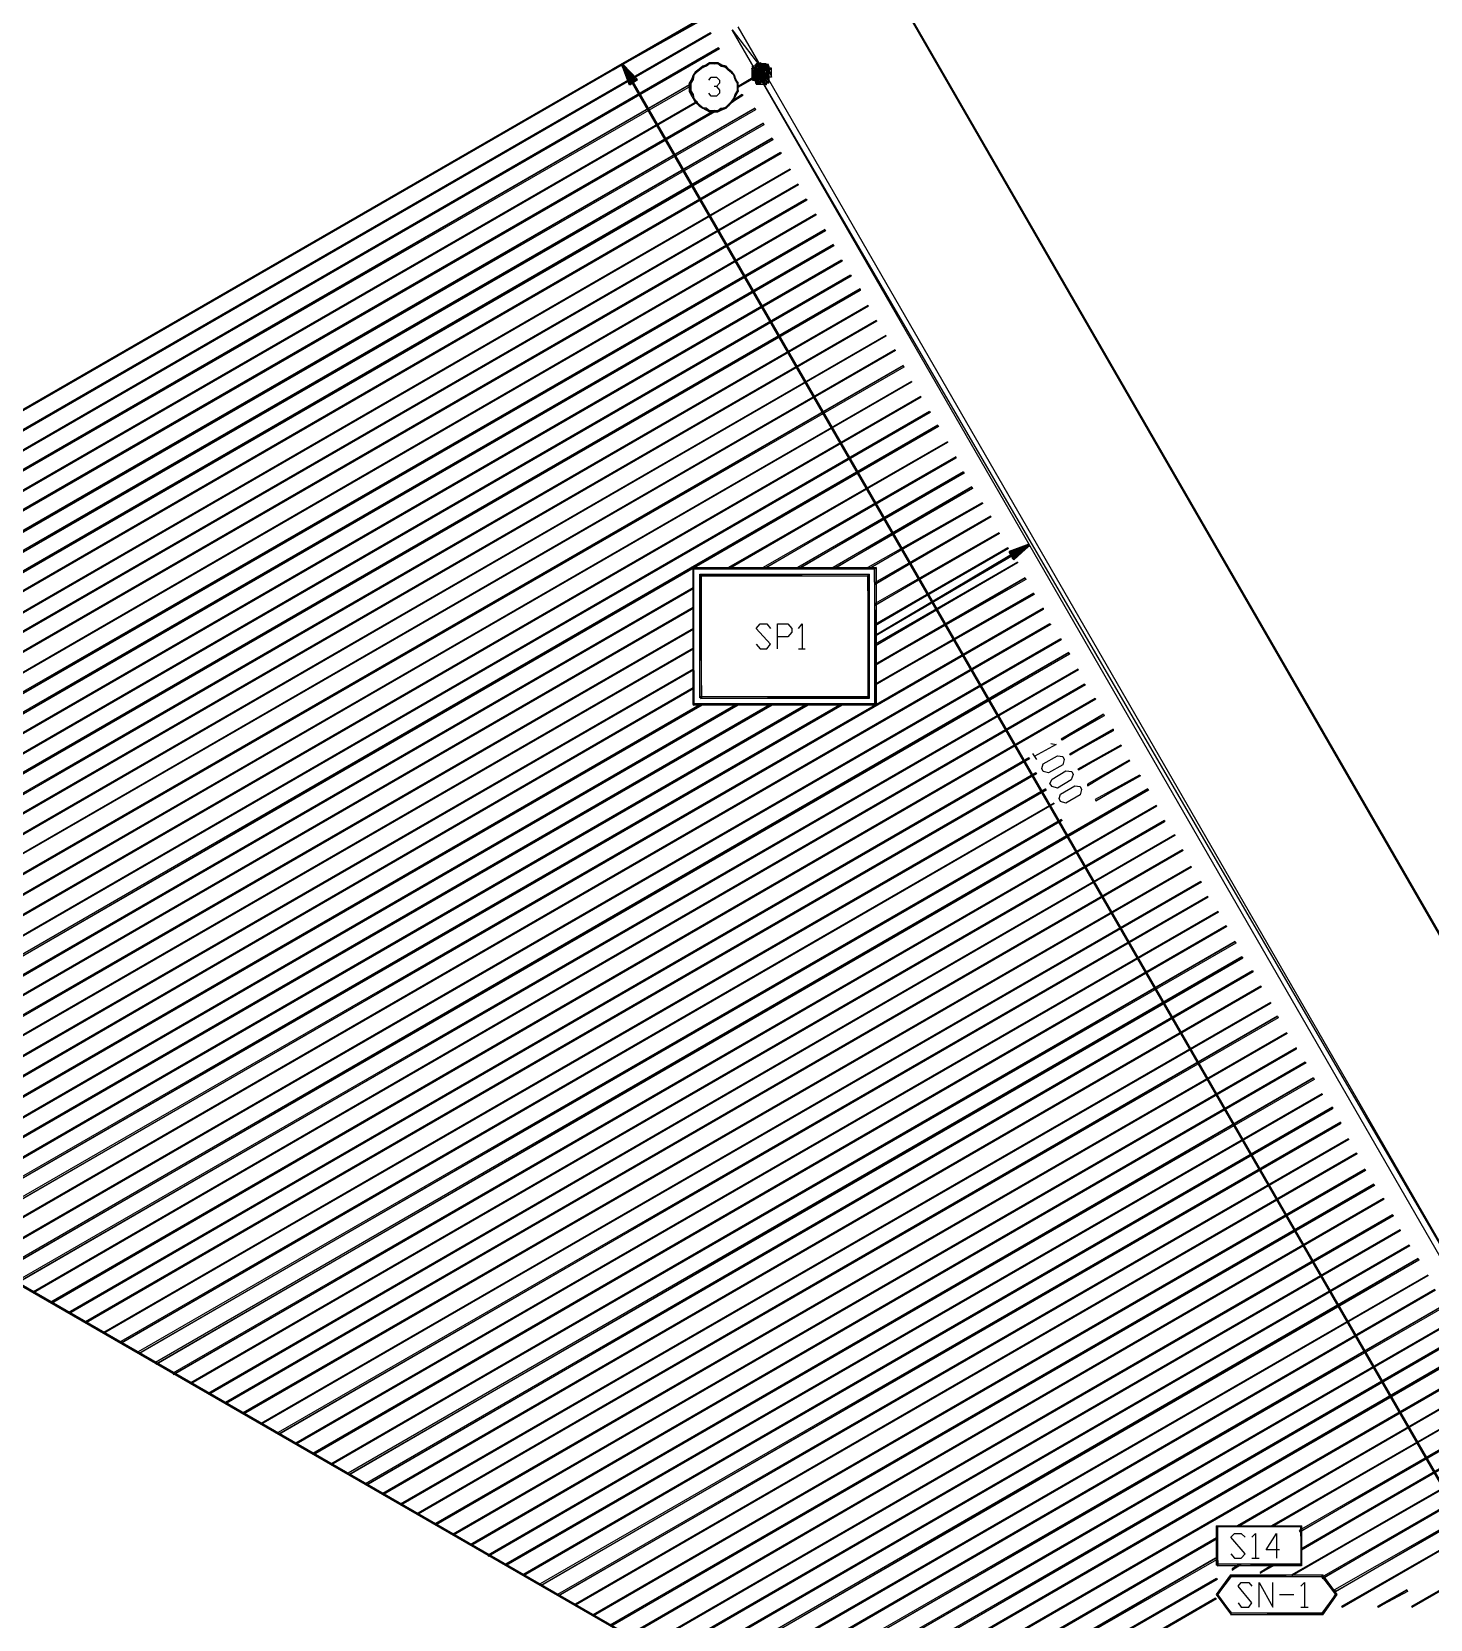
# Model space of a CAD drawing. Header units: millimetres. Extents: x 43 to 817, y 0 to 715.
# Drawn here: x 322.8 to 545.7, y 218.2 to 471.2 of the extents above; entities that cross this region are included whole.
import ezdxf

# ---------------------------------------------------------------- set-up
doc = ezdxf.new("R2010")
doc.units = ezdxf.units.MM
doc.layers.add('DIAGRAM', color=4, linetype='Continuous')

msp = doc.modelspace()

# ---------------------------------------------------------------- linework, layer by layer
at = {"layer": 'DIAGRAM'}
for p, q in [((454.6, 487.72), (686.68, 85.72)), ((454.6, 487.72), (686.68, 85.72)), ((686.44, 85.6), (454.6, 487.72)), ((686.68, 85.72), (454.72, 487.72)), ((432.88, 475.36), (200.2, 341.08)), ((200.44, 341.08), (432.88, 475.36)), ((432.88, 475.36), (200.44, 341.2)), ((200.44, 341.08), (432.88, 475.36)), ((433, 475.24), (200.44, 341.08)), ((200.68, 341.08), (432.88, 475.36)), ((200.68, 341.08), (432.88, 475.36)), ((433, 475.24), (200.68, 341.08)), ((431.2, 474.28), (415.36, 465.28)), ((415.48, 465.16), (431.2, 474.28)), ((415.48, 465.16), (431.2, 474.28)), ((431.32, 474.04), (415.48, 465.16)), ((430.96, 471.04), (203.2, 339.52)), ((203.32, 339.4), (430.96, 471.04)), ((203.32, 339.4), (430.96, 471.04)), ((431.08, 470.92), (203.32, 339.4)), ((430.96, 471.04), (431.08, 470.92)), ((434.44, 471.52), (439.48, 464.92)), ((434.44, 471.52), (439.48, 464.92)), ((438.52, 464.44), (434.44, 471.52)), ((439.48, 464.92), (435.4, 472)), ((432.28, 468.64), (205.96, 337.84)), ((206.08, 337.72), (432.28, 468.64)), ((206.08, 337.72), (432.28, 468.64)), ((432.4, 468.52), (206.08, 337.72)), ((432.28, 468.64), (432.4, 468.52)), ((418.12, 462.88), (416.8, 466)), ((416.8, 466), (418, 462.76)), ((418.12, 462.88), (416.8, 466)), ((416.8, 466), (417.04, 466)), ((417.04, 466), (416.8, 465.88)), ((418.36, 463), (416.8, 466)), ((416.8, 466), (418.12, 463)), ((418.36, 463), (416.8, 466)), ((416.8, 466), (417.04, 466)), ((417.04, 466), (416.8, 465.88)), ((418.36, 463), (416.8, 466)), ((416.8, 466), (418.12, 463)), ((418.36, 463), (416.8, 466)), ((416.8, 466), (417.04, 466)), ((417.04, 466), (416.8, 466)), ((416.8, 466), (418.84, 463.48)), ((416.8, 466), (418.84, 463.48)), ((418.72, 463.36), (416.8, 466)), ((418.48, 463.12), (416.8, 466)), ((416.8, 466), (418.36, 463)), ((418.48, 463.12), (416.8, 466)), ((416.8, 466), (417.04, 466)), ((417.04, 466), (416.8, 466)), ((416.8, 466), (418.84, 463.24)), ((416.8, 466), (418.84, 463.24)), ((418.72, 463.12), (416.8, 466)), ((417.04, 466), (416.8, 466)), ((416.8, 466), (550.6, 234.4)), ((416.8, 466), (550.6, 234.4)), ((550.48, 234.28), (416.8, 466)), ((416.8, 465.88), (419.32, 463.6)), ((416.8, 465.88), (419.32, 463.6)), ((418.96, 463.6), (416.8, 465.88)), ((416.8, 465.88), (419.08, 463.48)), ((416.8, 465.88), (419.08, 463.48)), ((418.84, 463.36), (416.8, 465.88)), ((417.04, 466), (418.12, 462.88)), ((419.32, 463.6), (417.04, 466)), ((417.04, 466), (418.36, 463)), ((419.08, 463.48), (417.04, 466)), ((417.04, 466), (418.36, 463)), ((418.84, 463.48), (417.04, 466)), ((417.04, 466), (418.48, 463.12)), ((418.84, 463.24), (417.04, 466)), ((550.6, 234.4), (417.04, 466)), ((429.76, 465.76), (429.16, 465.28)), ((429.28, 465.16), (429.76, 465.76)), ((429.28, 465.16), (429.76, 465.76)), ((429.76, 465.52), (430.24, 465.88)), ((430.24, 465.88), (429.76, 465.76)), ((429.76, 465.52), (430.24, 465.88)), ((429.76, 465.76), (429.76, 465.52)), ((429.76, 465.76), (429.76, 465.52)), ((430.36, 465.76), (429.76, 465.52)), ((430.84, 466.24), (430.24, 465.88)), ((430.24, 465.88), (430.36, 465.76)), ((430.24, 465.88), (430.36, 465.76)), ((430.36, 465.76), (430.84, 466.24)), ((430.36, 465.76), (430.84, 466.24)), ((430.84, 466.12), (430.36, 465.76)), ((430.84, 466.24), (430.84, 466.12)), ((430.84, 466.12), (431.56, 466.24)), ((431.56, 466.24), (430.84, 466.24)), ((430.84, 466.12), (431.56, 466.24)), ((430.84, 466.24), (430.84, 466.12)), ((431.56, 466.12), (430.84, 466.12)), ((431.56, 466.24), (431.56, 466.12)), ((431.56, 466.24), (431.56, 466.12)), ((431.56, 466.12), (432.16, 466.24)), ((432.16, 466.24), (431.56, 466.24)), ((431.56, 466.12), (432.16, 466.24)), ((432.16, 466.12), (431.56, 466.12)), ((432.16, 466.24), (432.16, 466.12)), ((432.16, 466.24), (432.16, 466.12)), ((432.76, 465.88), (432.16, 466.24)), ((432.16, 466.12), (432.76, 465.88)), ((432.16, 466.12), (432.76, 465.88)), ((432.64, 465.76), (432.16, 466.12)), ((432.76, 465.88), (432.64, 465.76)), ((432.76, 465.88), (432.64, 465.76)), ((432.64, 465.76), (433.48, 465.76)), ((432.64, 465.76), (433.48, 465.76)), ((433.36, 465.52), (432.64, 465.76)), ((433.48, 465.76), (432.76, 465.88)), ((433.48, 465.76), (433.36, 465.52)), ((433.48, 465.76), (433.36, 465.52)), ((433.84, 465.28), (433.48, 465.76)), ((438.16, 463.72), (437.68, 465.76)), ((437.68, 465.76), (437.68, 463.48)), ((438.16, 463.72), (437.68, 465.76)), ((437.68, 465.76), (438.16, 465.4)), ((437.68, 465.76), (438.16, 465.4)), ((440.32, 465.76), (437.68, 465.76)), ((438.52, 463.36), (438.16, 466)), ((438.16, 466), (438.16, 463)), ((438.52, 463.36), (438.16, 466)), ((438.16, 466), (438.52, 465.64)), ((438.16, 466), (438.52, 465.64)), ((440.2, 466), (438.16, 466)), ((438.16, 465.4), (440.32, 465.76)), ((438.16, 465.4), (440.32, 465.76)), ((438.64, 463.24), (438.28, 466.12)), ((438.28, 466.12), (438.28, 462.88)), ((438.64, 463.24), (438.28, 466.12)), ((438.28, 466.12), (438.64, 465.76)), ((438.28, 466.12), (438.64, 465.76)), ((439.84, 466.12), (438.28, 466.12)), ((438.52, 465.64), (440.2, 466)), ((438.52, 465.64), (440.2, 466)), ((438.52, 465.64), (438.52, 463.36)), ((439.84, 465.64), (438.52, 465.64)), ((438.64, 463), (438.88, 466.24)), ((439, 463), (438.64, 466.12)), ((438.64, 466.12), (438.64, 463)), ((439, 463), (438.64, 466.12)), ((438.64, 466.12), (439, 465.76)), ((438.64, 466.12), (439, 465.76)), ((439.6, 466.12), (438.64, 466.12)), ((438.64, 465.76), (439.84, 466.12)), ((438.64, 465.76), (439.84, 466.12)), ((438.64, 465.76), (438.64, 463.24)), ((439.36, 465.76), (438.64, 465.76)), ((439.24, 466.12), (438.88, 466.24)), ((438.88, 466.24), (439, 463)), ((438.88, 466.24), (439, 463)), ((439, 463), (439.24, 466.12)), ((439, 465.76), (439.6, 466.12)), ((439, 465.76), (439.6, 466.12)), ((439, 465.76), (439, 463)), ((439.24, 465.76), (439, 465.76)), ((439.6, 466.12), (439.24, 465.76)), ((439.6, 466.12), (439.24, 465.76)), ((439.24, 465.76), (439.6, 462.88)), ((439.24, 465.76), (439.6, 462.88)), ((439.24, 463.24), (439.24, 465.76)), ((439.84, 466.12), (439.36, 465.76)), ((439.84, 466.12), (439.36, 465.76)), ((439.36, 465.76), (439.84, 462.76)), ((439.36, 465.76), (439.84, 462.76)), ((439.36, 463.24), (439.36, 465.76)), ((439.6, 462.88), (439.6, 466.12)), ((439.84, 462.76), (439.84, 466.12)), ((440.2, 466), (439.84, 465.64)), ((440.2, 466), (439.84, 465.64)), ((439.84, 465.64), (440.2, 463)), ((439.84, 465.64), (440.2, 463)), ((439.84, 463.48), (439.84, 465.64)), ((440.32, 465.76), (439.96, 465.4)), ((440.32, 465.76), (439.96, 465.4)), ((440.2, 463), (440.2, 466)), ((440.32, 463.36), (440.32, 465.76)), ((415.36, 465.28), (415.48, 465.16)), ((418, 462.88), (418.96, 463.6)), ((418.96, 463.6), (418.12, 462.76)), ((418.12, 462.76), (419.32, 463.6)), ((418.96, 463.6), (418.12, 462.76)), ((418.36, 463), (418.48, 463.12)), ((418.84, 463.48), (418.72, 463.36)), ((418.84, 463.24), (418.72, 463.12)), ((419.08, 463.48), (418.84, 463.36)), ((419.32, 463.6), (418.96, 463.6)), ((419.32, 463.6), (418.96, 463.6)), ((427.96, 463.6), (427.6, 463)), ((427.84, 463), (427.96, 463.6)), ((427.84, 463), (427.96, 463.6)), ((428.2, 463.6), (427.84, 463)), ((428.2, 464.32), (427.96, 463.6)), ((427.96, 463.6), (428.2, 463.6)), ((427.96, 463.6), (428.2, 463.6)), ((428.56, 464.8), (428.2, 464.32)), ((428.2, 463.6), (428.2, 464.32)), ((428.2, 463.6), (428.2, 464.32)), ((428.2, 464.32), (428.32, 464.32)), ((428.32, 464.32), (428.2, 463.6)), ((428.2, 464.32), (428.32, 464.32)), ((428.32, 464.32), (428.56, 464.8)), ((428.32, 464.32), (428.56, 464.8)), ((428.68, 464.68), (428.32, 464.32)), ((429.16, 465.28), (428.56, 464.8)), ((428.56, 464.8), (428.68, 464.68)), ((428.56, 464.8), (428.68, 464.68)), ((428.68, 464.68), (429.16, 465.28)), ((428.68, 464.68), (429.16, 465.28)), ((429.28, 465.16), (428.68, 464.68)), ((429.16, 465.28), (429.28, 465.16)), ((429.16, 465.28), (429.28, 465.16)), ((429.76, 465.52), (429.28, 465.16)), ((430.72, 463.48), (431.08, 463.96)), ((431.08, 463.96), (431.92, 463.96)), ((431.92, 463.96), (432.4, 463.48)), ((432.4, 463.48), (432.4, 463)), ((433.36, 465.52), (433.84, 465.28)), ((433.36, 465.52), (433.84, 465.28)), ((433.72, 465.16), (433.36, 465.52)), ((433.84, 465.28), (433.72, 465.16)), ((433.84, 465.28), (433.72, 465.16)), ((433.72, 465.16), (434.44, 464.8)), ((433.72, 465.16), (434.44, 464.8)), ((434.32, 464.68), (433.72, 465.16)), ((434.44, 464.8), (433.84, 465.28)), ((434.44, 464.8), (434.32, 464.68)), ((434.44, 464.8), (434.32, 464.68)), ((434.32, 464.68), (434.8, 464.32)), ((434.32, 464.68), (434.8, 464.32)), ((434.68, 464.32), (434.32, 464.68)), ((434.8, 464.32), (434.44, 464.8)), ((434.8, 464.32), (434.68, 464.32)), ((434.8, 464.32), (434.68, 464.32)), ((434.68, 464.32), (435.04, 463.6)), ((434.68, 464.32), (435.04, 463.6)), ((434.92, 463.6), (434.68, 464.32)), ((435.04, 463.6), (434.8, 464.32)), ((435.04, 463.6), (434.92, 463.6)), ((435.04, 463.6), (434.92, 463.6)), ((434.92, 463.6), (435.4, 463)), ((434.92, 463.6), (435.4, 463)), ((435.28, 463), (434.92, 463.6)), ((435.4, 463), (435.04, 463.6)), ((435.28, 462.52), (439.12, 464.8)), ((439.12, 464.8), (435.4, 462.4)), ((439.12, 464.8), (435.4, 462.4)), ((435.4, 462.4), (439.24, 464.56)), ((437.92, 464.08), (437.56, 465.4)), ((437.56, 465.4), (437.56, 463.84)), ((437.92, 464.08), (437.56, 465.4)), ((437.56, 465.4), (437.92, 465.04)), ((437.56, 465.4), (437.92, 465.04)), ((440.68, 465.4), (437.56, 465.4)), ((437.56, 463.84), (437.92, 464.08)), ((437.56, 463.84), (437.92, 464.08)), ((439.96, 463.84), (437.56, 463.84)), ((437.56, 463.84), (440.32, 463.36)), ((439.96, 463.84), (437.56, 463.84)), ((437.68, 463.48), (438.16, 463.72)), ((437.68, 463.48), (438.16, 463.72)), ((439.84, 463.48), (437.68, 463.48)), ((437.68, 463.48), (440.2, 463)), ((439.84, 463.48), (437.68, 463.48)), ((437.92, 465.04), (440.68, 465.4)), ((437.92, 465.04), (440.68, 465.4)), ((437.92, 465.04), (437.92, 464.08)), ((440.32, 465.04), (437.92, 465.04)), ((437.92, 464.08), (439.96, 463.84)), ((438.16, 465.4), (438.16, 463.72)), ((439.96, 465.4), (438.16, 465.4)), ((438.16, 463.72), (439.84, 463.48)), ((438.16, 463), (438.52, 463.36)), ((438.16, 463), (438.52, 463.36)), ((439.36, 463.24), (438.16, 463)), ((439.36, 463.24), (438.16, 463)), ((439.24, 463.24), (438.28, 462.88)), ((439.24, 463.24), (438.28, 462.88)), ((438.28, 462.88), (438.64, 463.24)), ((438.28, 462.88), (438.64, 463.24)), ((439.48, 464.92), (438.52, 464.44)), ((439.48, 464.92), (438.52, 464.44)), ((438.52, 464.44), (567.04, 243.88)), ((438.52, 464.44), (567.04, 243.88)), ((566.08, 243.28), (438.52, 464.44)), ((438.52, 463.36), (439.36, 463.24)), ((438.64, 463.24), (439.24, 463.24)), ((439.24, 464.56), (439.12, 464.8)), ((439.6, 462.88), (439.24, 463.24)), ((439.6, 462.88), (439.24, 463.24)), ((439.84, 462.76), (439.36, 463.24)), ((439.84, 462.76), (439.36, 463.24)), ((567.04, 243.88), (439.48, 464.92)), ((440.2, 463), (439.84, 463.48)), ((440.2, 463), (439.84, 463.48)), ((439.96, 465.4), (440.32, 463.36)), ((439.96, 465.4), (440.32, 463.36)), ((439.96, 463.84), (439.96, 465.4)), ((440.32, 463.36), (439.96, 463.84)), ((440.32, 463.36), (439.96, 463.84)), ((440.68, 465.4), (440.32, 465.04)), ((440.68, 465.4), (440.32, 465.04)), ((440.32, 465.04), (440.68, 463.96)), ((440.32, 465.04), (440.68, 463.96)), ((440.32, 463.96), (440.32, 465.04)), ((440.68, 463.96), (440.32, 463.96)), ((440.68, 463.96), (440.68, 465.4)), ((427.6, 462.76), (208.72, 336.4)), ((208.84, 336.28), (427.6, 462.76)), ((208.84, 336.28), (427.6, 462.76)), ((427.72, 462.52), (208.84, 336.28)), ((418, 462.76), (418.12, 462.88)), ((418.12, 462.76), (418, 462.88)), ((418.12, 463), (418.36, 463)), ((418.12, 463), (418.36, 463)), ((427.84, 462.52), (427.6, 463)), ((427.6, 463), (427.6, 462.52)), ((427.84, 462.52), (427.6, 463)), ((427.6, 463), (427.84, 463)), ((427.6, 463), (427.84, 463)), ((427.6, 462.76), (427.72, 462.52)), ((427.84, 461.8), (427.6, 462.52)), ((427.6, 462.52), (427.6, 461.68)), ((427.84, 461.8), (427.6, 462.52)), ((427.6, 462.52), (427.84, 462.52)), ((427.6, 462.52), (427.84, 462.52)), ((427.6, 461.68), (427.84, 461.8)), ((427.6, 461.68), (427.84, 461.8)), ((428.2, 461.2), (427.6, 461.68)), ((427.6, 461.68), (427.96, 461.08)), ((428.2, 461.2), (427.6, 461.68)), ((427.84, 463), (427.84, 462.52)), ((427.84, 462.52), (427.84, 461.8)), ((427.84, 461.8), (428.2, 461.2)), ((427.96, 461.08), (428.2, 461.2)), ((427.96, 461.08), (428.2, 461.2)), ((428.32, 460.6), (427.96, 461.08)), ((427.96, 461.08), (428.2, 460.6)), ((428.32, 460.6), (427.96, 461.08)), ((428.2, 461.2), (428.32, 460.6)), ((428.68, 460.12), (428.2, 460.6)), ((428.2, 460.6), (428.56, 460)), ((428.68, 460.12), (428.2, 460.6)), ((428.2, 460.6), (428.32, 460.6)), ((428.2, 460.6), (428.32, 460.6)), ((428.32, 460.6), (428.68, 460.12)), ((431.08, 460.96), (430.72, 461.44)), ((431.92, 460.96), (431.08, 460.96)), ((431.92, 462.52), (431.56, 462.52)), ((432.4, 463), (431.92, 462.52)), ((431.92, 462.52), (432.4, 461.92)), ((432.4, 461.44), (431.92, 460.96)), ((432.4, 461.92), (432.4, 461.44)), ((436, 461.2), (434.32, 460.12)), ((434.32, 460.12), (434.68, 460.6)), ((434.44, 460), (436, 461.2)), ((434.44, 460), (436, 461.2)), ((436.12, 461.08), (434.44, 460)), ((434.68, 460.6), (434.44, 460)), ((434.44, 460), (434.8, 460.6)), ((434.68, 460.6), (434.44, 460)), ((434.68, 460.6), (434.92, 461.2)), ((434.8, 460.6), (434.68, 460.6)), ((434.8, 460.6), (434.68, 460.6)), ((434.92, 461.2), (434.8, 460.6)), ((434.92, 461.2), (434.8, 460.6)), ((434.8, 460.6), (435.04, 461.08)), ((434.92, 461.2), (435.28, 461.8)), ((435.04, 461.08), (434.92, 461.2)), ((435.04, 461.08), (434.92, 461.2)), ((435.28, 461.8), (435.04, 461.08)), ((435.28, 461.8), (435.04, 461.08)), ((435.04, 461.08), (435.4, 461.68)), ((435.4, 463), (435.28, 463)), ((435.4, 463), (435.28, 463)), ((435.28, 463), (435.4, 462.52)), ((435.28, 463), (435.4, 462.52)), ((435.28, 462.52), (435.28, 463)), ((435.4, 462.4), (435.28, 462.52)), ((435.4, 462.52), (435.28, 462.52)), ((435.4, 462.52), (435.28, 462.52)), ((435.28, 462.52), (435.4, 461.68)), ((435.28, 462.52), (435.4, 461.68)), ((435.28, 461.8), (435.28, 462.52)), ((435.4, 461.68), (435.28, 461.8)), ((435.4, 461.68), (435.28, 461.8)), ((435.4, 462.52), (435.4, 463)), ((435.4, 461.68), (435.4, 462.52)), ((436, 461.2), (436.12, 461.08)), ((438.16, 463), (439.84, 462.76)), ((438.28, 462.88), (439.6, 462.88)), ((439, 463), (438.64, 463)), ((438.64, 463), (439, 463)), ((428.8, 460.12), (211.48, 334.72)), ((211.6, 334.6), (428.8, 460.12)), ((211.6, 334.6), (428.8, 460.12)), ((428.92, 460), (211.6, 334.6)), ((214.36, 333.04), (431.56, 458.68)), ((431.56, 458.68), (214.36, 333.28)), ((214.36, 333.04), (431.56, 458.68)), ((431.68, 458.44), (214.36, 333.04)), ((438.04, 459.04), (217.12, 331.6)), ((217.24, 331.36), (438.04, 459.04)), ((217.24, 331.36), (438.04, 459.04)), ((438.16, 458.8), (217.24, 331.36)), ((428.56, 460), (428.68, 460.12)), ((428.56, 460), (428.68, 460.12)), ((429.28, 459.52), (428.56, 460)), ((428.56, 460), (429.16, 459.4)), ((429.28, 459.52), (428.56, 460)), ((428.68, 460.12), (429.28, 459.52)), ((428.8, 460.12), (428.92, 460)), ((429.16, 459.4), (429.28, 459.52)), ((429.16, 459.4), (429.28, 459.52)), ((429.76, 459.16), (429.16, 459.4)), ((429.16, 459.4), (429.76, 459.04)), ((429.76, 459.16), (429.16, 459.4)), ((429.28, 459.52), (429.76, 459.16)), ((429.76, 459.04), (429.76, 459.16)), ((429.76, 459.16), (430.36, 459.04)), ((429.76, 459.04), (429.76, 459.16)), ((430.36, 459.04), (429.76, 459.04)), ((429.76, 459.04), (430.24, 458.8)), ((430.36, 459.04), (429.76, 459.04)), ((430.24, 458.8), (430.36, 459.04)), ((430.24, 458.8), (430.36, 459.04)), ((430.84, 458.68), (430.24, 458.8)), ((430.24, 458.8), (430.84, 458.44)), ((430.84, 458.68), (430.24, 458.8)), ((430.36, 459.04), (430.84, 458.68)), ((431.56, 458.68), (430.84, 458.44)), ((431.56, 458.68), (430.84, 458.44)), ((430.84, 458.44), (430.84, 458.68)), ((430.84, 458.68), (431.56, 458.68)), ((430.84, 458.44), (430.84, 458.68)), ((430.84, 458.44), (431.56, 458.44)), ((432.16, 458.68), (431.56, 458.44)), ((432.16, 458.68), (431.56, 458.44)), ((431.56, 458.44), (431.56, 458.68)), ((431.56, 458.68), (432.16, 458.68)), ((431.56, 458.44), (431.56, 458.68)), ((431.56, 458.68), (431.68, 458.44)), ((431.56, 458.44), (432.16, 458.44)), ((432.64, 459.04), (432.16, 458.44)), ((432.64, 459.04), (432.16, 458.44)), ((432.16, 458.68), (432.64, 459.04)), ((432.16, 458.44), (432.76, 458.8)), ((432.16, 458.44), (432.16, 458.68)), ((432.16, 458.44), (432.16, 458.68)), ((432.64, 459.04), (433.36, 459.16)), ((432.76, 458.8), (432.64, 459.04)), ((432.76, 458.8), (432.64, 459.04)), ((433.36, 459.16), (432.76, 458.8)), ((433.36, 459.16), (432.76, 458.8)), ((432.76, 458.8), (433.48, 459.04)), ((433.36, 459.16), (433.72, 459.52)), ((433.48, 459.04), (433.36, 459.16)), ((433.48, 459.04), (433.36, 459.16)), ((433.72, 459.52), (433.48, 459.04)), ((433.72, 459.52), (433.48, 459.04)), ((433.48, 459.04), (433.84, 459.4)), ((433.72, 459.52), (434.32, 460.12)), ((433.84, 459.4), (433.72, 459.52)), ((433.84, 459.4), (433.72, 459.52)), ((434.32, 460.12), (433.84, 459.4)), ((434.32, 460.12), (433.84, 459.4)), ((433.84, 459.4), (434.44, 460)), ((434.44, 460), (434.32, 460.12)), ((434.44, 460), (434.32, 460.12)), ((434.32, 460.12), (434.44, 460)), ((438.04, 459.04), (438.16, 458.8)), ((439.36, 456.64), (219.88, 329.92)), ((220, 329.68), (439.36, 456.64)), ((220, 329.68), (439.36, 456.64)), ((439.48, 456.4), (220, 329.68)), ((439.36, 456.64), (439.48, 456.4)), ((440.8, 454.24), (222.64, 328.24)), ((222.76, 328), (440.8, 454.24)), ((222.76, 328), (440.8, 454.24)), ((440.92, 454), (222.76, 328)), ((440.8, 454.24), (440.92, 454)), ((225.52, 326.56), (442.12, 451.96)), ((442.12, 451.96), (225.52, 326.68)), ((225.52, 326.56), (442.12, 451.96)), ((442.24, 451.84), (225.52, 326.56)), ((442.12, 451.96), (442.24, 451.84)), ((443.68, 449.32), (228.28, 325)), ((228.4, 324.88), (443.68, 449.32)), ((228.4, 324.88), (443.68, 449.32)), ((443.68, 449.2), (228.4, 324.88)), ((443.68, 449.32), (443.68, 449.2)), ((444.88, 446.92), (231.04, 323.56)), ((231.16, 323.44), (444.88, 446.92)), ((231.16, 323.44), (444.88, 446.92)), ((445, 446.8), (231.16, 323.44)), ((444.88, 446.92), (445, 446.8)), ((446.2, 444.52), (233.8, 321.88)), ((233.92, 321.76), (446.2, 444.52)), ((233.92, 321.76), (446.2, 444.52)), ((446.32, 444.4), (233.92, 321.76)), ((446.2, 444.52), (446.32, 444.4)), ((236.68, 320.08), (447.76, 442.12)), ((447.76, 442.12), (236.68, 320.2)), ((236.68, 320.08), (447.76, 442.12)), ((447.76, 442), (236.68, 320.08)), ((447.76, 442.12), (447.76, 442)), ((449.2, 439.72), (239.44, 318.76)), ((239.56, 318.52), (449.2, 439.72)), ((239.56, 318.52), (449.2, 439.72)), ((449.32, 439.48), (239.56, 318.52)), ((449.2, 439.72), (449.32, 439.48)), ((450.52, 437.32), (242.2, 317.08)), ((242.32, 316.84), (450.52, 437.32)), ((242.32, 316.84), (450.52, 437.32)), ((450.64, 437.08), (242.32, 316.84)), ((450.52, 437.32), (450.64, 437.08)), ((451.84, 434.8), (244.96, 315.4)), ((245.08, 315.28), (451.84, 434.8)), ((245.08, 315.28), (451.84, 434.8)), ((451.96, 434.68), (245.08, 315.28)), ((451.84, 434.8), (451.96, 434.68)), ((453.28, 432.4), (247.72, 313.72)), ((247.84, 313.6), (453.28, 432.4)), ((247.84, 313.6), (453.28, 432.4)), ((453.4, 432.28), (247.84, 313.6)), ((250.6, 312.04), (454.84, 430.24)), ((454.84, 430.24), (250.6, 312.28)), ((250.6, 312.04), (454.84, 430.24)), ((453.28, 432.4), (453.4, 432.28)), ((454.84, 430.24), (454.84, 430)), ((454.84, 430), (250.6, 312.04)), ((456.04, 427.6), (253.36, 310.6)), ((253.48, 310.36), (456.04, 427.6)), ((253.48, 310.36), (456.04, 427.6)), ((456.16, 427.48), (253.48, 310.36)), ((457.36, 425.2), (256.12, 309.04)), ((256.24, 308.92), (457.36, 425.2)), ((256.24, 308.92), (457.36, 425.2)), ((457.48, 425.08), (256.24, 308.92)), ((456.04, 427.6), (456.16, 427.48)), ((457.36, 425.2), (457.48, 425.08)), ((458.92, 422.8), (258.88, 307.36)), ((259, 307.24), (458.92, 422.8)), ((259, 307.24), (458.92, 422.8)), ((458.92, 422.68), (259, 307.24)), ((458.92, 422.8), (458.92, 422.68)), ((261.76, 305.8), (460.36, 420.52)), ((460.36, 420.52), (261.76, 305.92)), ((261.76, 305.8), (460.36, 420.52)), ((460.48, 420.4), (261.76, 305.8)), ((460.36, 420.52), (460.48, 420.4)), ((461.68, 418), (264.52, 304.24)), ((264.64, 304.12), (461.68, 418)), ((264.64, 304.12), (461.68, 418)), ((461.8, 417.76), (264.64, 304.12)), ((461.68, 418), (461.8, 417.76)), ((463, 415.48), (267.28, 302.56)), ((267.4, 302.44), (463, 415.48)), ((267.4, 302.44), (463, 415.48)), ((463, 415.36), (267.4, 302.44)), ((463, 415.48), (463, 415.36)), ((464.44, 413.08), (270.04, 300.88)), ((270.16, 300.76), (464.44, 413.08)), ((270.16, 300.76), (464.44, 413.08)), ((464.56, 412.96), (270.16, 300.76)), ((464.44, 413.08), (464.56, 412.96)), ((272.92, 299.08), (465.88, 410.68)), ((465.88, 410.68), (272.92, 299.2)), ((272.92, 299.08), (465.88, 410.68)), ((466, 410.56), (272.92, 299.08)), ((465.88, 410.68), (466, 410.56)), ((467.2, 408.52), (275.68, 297.76)), ((275.8, 297.52), (467.2, 408.52)), ((275.8, 297.52), (467.2, 408.52)), ((467.32, 408.28), (275.8, 297.52)), ((467.2, 408.52), (467.32, 408.28)), ((433.84, 385.6), (468.76, 405.88)), ((468.76, 405.88), (433.84, 385.84)), ((433.84, 385.6), (468.76, 405.88)), ((468.76, 405.76), (433.84, 385.6)), ((468.76, 405.88), (468.76, 405.76)), ((470.08, 403.48), (439.36, 385.84)), ((439.48, 385.6), (470.08, 403.48)), ((439.48, 385.6), (470.08, 403.48)), ((470.08, 403.24), (439.48, 385.6)), ((470.08, 403.48), (470.08, 403.24)), ((471.28, 401.08), (444.88, 385.84)), ((445, 385.6), (471.28, 401.08)), ((445, 385.6), (471.28, 401.08)), ((471.4, 400.84), (445, 385.6)), ((471.28, 401.08), (471.4, 400.84)), ((472.6, 398.68), (450.52, 385.84)), ((450.64, 385.6), (472.6, 398.68)), ((450.64, 385.6), (472.6, 398.68)), ((472.72, 398.44), (450.64, 385.6)), ((472.6, 398.68), (472.72, 398.44)), ((474.28, 396.16), (456.04, 385.84)), ((456.16, 385.6), (474.28, 396.16)), ((456.16, 385.6), (474.28, 396.16)), ((474.4, 396.04), (456.16, 385.6)), ((474.28, 396.16), (474.4, 396.04)), ((457.24, 383.2), (475.6, 394)), ((475.6, 394), (457.24, 383.44)), ((457.24, 383.2), (475.6, 394)), ((475.72, 393.88), (457.24, 383.2)), ((475.6, 394), (475.72, 393.88)), ((457.24, 379.84), (476.92, 391.36)), ((476.92, 391.36), (457.24, 380.08)), ((457.24, 379.84), (476.92, 391.36)), ((477.04, 391.24), (457.24, 379.84)), ((476.92, 391.36), (477.04, 391.24)), ((481.72, 389.56), (457.24, 374.92)), ((481.72, 389.56), (457.24, 374.92)), ((457.24, 375.04), (481.72, 389.56)), ((457.24, 374.92), (481.84, 389.32)), ((457.24, 376.6), (478.36, 388.96)), ((478.36, 388.96), (457.24, 376.72)), ((457.24, 376.6), (478.36, 388.96)), ((478.48, 388.84), (457.24, 376.6)), ((478.36, 388.96), (478.48, 388.84)), ((478.6, 388.24), (481.72, 389.56)), ((481.72, 389.56), (478.6, 388.36)), ((478.6, 388.24), (481.72, 389.56)), ((481.84, 389.32), (478.6, 388.24)), ((478.6, 388.36), (478.6, 388.24)), ((478.6, 388.24), (478.72, 388.36)), ((479.32, 387.4), (478.6, 388.24)), ((478.6, 388.24), (479.32, 387.04)), ((479.32, 387.4), (478.6, 388.24)), ((481.72, 389.56), (478.72, 388.24)), ((481.72, 389.56), (478.72, 388)), ((478.72, 388.36), (479.32, 387.4)), ((478.72, 388.24), (478.84, 388)), ((478.72, 388), (478.84, 387.88)), ((478.84, 388), (481.72, 389.56)), ((478.84, 388), (481.72, 389.56)), ((478.84, 387.88), (481.72, 389.56)), ((478.84, 387.88), (481.72, 389.56)), ((481.84, 389.32), (478.84, 388)), ((481.84, 389.32), (478.84, 387.88)), ((481.72, 389.56), (478.96, 387.88)), ((478.96, 387.64), (481.72, 389.56)), ((478.96, 387.88), (479.08, 387.64)), ((479.08, 387.52), (478.96, 387.64)), ((479.08, 387.28), (481.72, 389.56)), ((479.08, 387.52), (481.72, 389.56)), ((479.08, 387.64), (481.72, 389.56)), ((479.08, 387.64), (481.72, 389.56)), ((481.72, 389.56), (479.08, 387.52)), ((481.72, 389.56), (479.08, 387.52)), ((481.84, 389.32), (479.08, 387.64)), ((479.08, 387.52), (481.84, 389.32)), ((479.2, 387.28), (479.08, 387.52)), ((479.2, 387.16), (479.08, 387.28)), ((481.72, 389.56), (479.2, 387.16)), ((481.72, 389.56), (479.2, 387.16)), ((481.72, 389.56), (479.2, 387.28)), ((481.72, 389.56), (479.2, 387.28)), ((479.2, 387.16), (481.84, 389.32)), ((479.2, 387.28), (481.84, 389.32)), ((481.72, 389.56), (479.32, 387.04)), ((481.72, 389.56), (479.32, 387.04)), ((479.32, 387.4), (481.72, 389.56)), ((479.32, 387.04), (481.84, 389.32)), ((479.32, 387.04), (479.32, 387.4)), ((479.32, 387.04), (479.32, 387.4)), ((481.72, 389.56), (481.84, 389.32)), ((481.84, 389.32), (481.72, 389.56)), ((481.72, 389.56), (481.84, 389.32)), ((481.84, 389.32), (481.72, 389.56)), ((481.72, 389.56), (481.84, 389.32)), ((481.84, 389.32), (481.72, 389.56)), ((481.72, 389.56), (481.84, 389.32)), ((481.84, 389.32), (481.72, 389.56)), ((481.84, 389.32), (481.72, 389.56)), ((428.32, 385.6), (428.2, 385.84)), ((428.2, 385.84), (457.36, 385.84)), ((428.32, 385.6), (428.2, 385.84)), ((428.2, 385.84), (428.32, 364)), ((428.2, 385.84), (428.32, 364)), ((428.2, 364), (428.2, 385.84)), ((457.36, 385.84), (428.32, 385.6)), ((457.36, 385.84), (428.32, 385.6)), ((428.32, 385.6), (457.12, 385.6)), ((428.32, 364), (428.32, 385.6)), ((429.52, 384.52), (429.28, 384.76)), ((429.28, 384.76), (456.28, 384.76)), ((429.52, 384.52), (429.28, 384.76)), ((429.28, 384.76), (429.52, 365.08)), ((429.28, 384.76), (429.52, 365.08)), ((429.28, 365.08), (429.28, 384.76)), ((456.28, 384.76), (429.52, 384.52)), ((456.28, 384.76), (429.52, 384.52)), ((433.84, 385.84), (433.84, 385.6)), ((439.36, 385.84), (439.48, 385.6)), ((444.88, 385.84), (445, 385.6)), ((450.52, 385.84), (450.64, 385.6)), ((456.04, 385.84), (456.16, 385.6)), ((456.04, 384.52), (456.28, 384.76)), ((456.04, 384.52), (456.28, 384.76)), ((456.28, 384.76), (456.28, 364.96)), ((457.12, 385.6), (457.36, 385.84)), ((457.12, 385.6), (457.36, 385.84)), ((457.36, 363.88), (457.12, 385.6)), ((457.12, 385.6), (457.12, 364.12)), ((457.36, 363.88), (457.12, 385.6)), ((457.24, 373.36), (479.92, 386.68)), ((479.92, 386.68), (457.24, 373.6)), ((457.24, 373.36), (479.92, 386.68)), ((479.92, 386.56), (457.24, 373.36)), ((457.36, 385.84), (457.36, 363.88)), ((479.92, 386.68), (479.92, 386.56)), ((428.2, 382.6), (278.44, 296.08)), ((278.56, 295.96), (428.2, 382.6)), ((278.56, 295.96), (428.2, 382.6)), ((428.32, 382.48), (278.56, 295.96)), ((428.2, 382.6), (428.32, 382.48)), ((429.52, 384.52), (456.04, 384.52)), ((429.52, 365.08), (429.52, 384.52)), ((456.28, 364.96), (456.04, 384.52)), ((456.04, 384.52), (456.04, 365.2)), ((456.28, 364.96), (456.04, 384.52)), ((457.24, 370.24), (481.12, 384.16)), ((481.12, 384.16), (457.24, 370.36)), ((457.24, 370.24), (481.12, 384.16)), ((481.24, 383.92), (457.24, 370.24)), ((457.24, 383.44), (457.24, 383.2)), ((481.12, 384.16), (481.24, 383.92)), ((457.24, 367.12), (482.44, 381.76)), ((482.44, 381.76), (457.24, 367.24)), ((457.24, 367.12), (482.44, 381.76)), ((482.56, 381.52), (457.24, 367.12)), ((457.24, 380.08), (457.24, 379.84)), ((482.44, 381.76), (482.56, 381.52)), ((428.2, 379.48), (281.2, 294.52)), ((281.32, 294.4), (428.2, 379.48)), ((281.32, 294.4), (428.2, 379.48)), ((428.32, 379.36), (281.32, 294.4)), ((484, 379.36), (309.04, 278.44)), ((309.16, 278.2), (484, 379.36)), ((309.16, 278.2), (484, 379.36)), ((484, 379.12), (309.16, 278.2)), ((428.2, 379.48), (428.32, 379.36)), ((484, 379.36), (484, 379.12)), ((428.2, 376.12), (283.96, 292.96)), ((284.08, 292.72), (428.2, 376.12)), ((284.08, 292.72), (428.2, 376.12)), ((428.32, 376), (284.08, 292.72)), ((311.92, 276.76), (485.08, 376.84)), ((485.08, 376.84), (311.92, 276.88)), ((311.92, 276.76), (485.08, 376.84)), ((485.2, 376.72), (311.92, 276.76)), ((428.2, 376.12), (428.32, 376)), ((438.28, 376.12), (438.88, 376.84)), ((440.56, 373.6), (438.28, 376.12)), ((438.88, 376.84), (439.96, 376.84)), ((439.96, 376.84), (440.56, 376.12)), ((441.64, 372.88), (441.64, 376.84)), ((441.64, 376.84), (443.32, 376.84)), ((443.32, 374.8), (441.64, 374.8)), ((443.32, 376.84), (443.92, 376.12)), ((443.92, 375.52), (443.32, 374.8)), ((443.92, 376.12), (443.92, 375.52)), ((445, 376.12), (445.6, 376.84)), ((445.6, 376.84), (445.6, 372.88)), ((457.24, 376.72), (457.24, 376.6)), ((457.24, 374.92), (457.24, 375.04)), ((485.08, 376.84), (485.2, 376.72)), ((286.84, 291.28), (428.2, 373)), ((428.2, 373), (286.84, 291.4)), ((286.84, 291.28), (428.2, 373)), ((428.32, 372.88), (286.84, 291.28)), ((486.76, 374.44), (314.68, 275.2)), ((314.8, 275.08), (486.76, 374.44)), ((314.8, 275.08), (486.76, 374.44)), ((486.88, 374.32), (314.8, 275.08)), ((488.08, 372.28), (317.44, 273.64)), ((317.56, 273.4), (488.08, 372.28)), ((317.56, 273.4), (488.08, 372.28)), ((488.2, 372.04), (317.56, 273.4)), ((428.2, 373), (428.32, 372.88)), ((438.28, 373.6), (438.88, 372.88)), ((438.88, 372.88), (439.96, 372.88)), ((439.96, 372.88), (440.56, 373.6)), ((445, 372.88), (446.08, 372.88)), ((457.24, 373.6), (457.24, 373.36)), ((486.76, 374.44), (486.88, 374.32)), ((488.08, 372.28), (488.2, 372.04)), ((428.2, 369.64), (289.6, 289.72)), ((289.72, 289.6), (428.2, 369.64)), ((289.72, 289.6), (428.2, 369.64)), ((428.32, 369.52), (289.72, 289.6)), ((489.52, 369.64), (320.2, 271.96)), ((320.32, 271.72), (489.52, 369.64)), ((320.32, 271.72), (489.52, 369.64)), ((489.64, 369.52), (320.32, 271.72)), ((428.2, 369.64), (428.32, 369.52)), ((457.24, 370.36), (457.24, 370.24)), ((489.52, 369.64), (489.64, 369.52)), ((323.08, 270.28), (490.6, 367.24)), ((490.6, 367.24), (323.08, 270.4)), ((323.08, 270.28), (490.6, 367.24)), ((490.72, 367.12), (323.08, 270.28)), ((457.24, 367.24), (457.24, 367.12)), ((490.6, 367.24), (490.72, 367.12)), ((428.2, 366.64), (292.36, 288.04)), ((292.48, 287.92), (428.2, 366.64)), ((292.48, 287.92), (428.2, 366.64)), ((428.32, 366.52), (292.48, 287.92)), ((492.28, 364.96), (325.84, 268.72)), ((325.96, 268.6), (492.28, 364.96)), ((325.96, 268.6), (492.28, 364.96)), ((492.4, 364.84), (325.96, 268.6)), ((428.2, 366.64), (428.32, 366.52)), ((429.52, 365.08), (429.28, 365.08)), ((429.4, 365.2), (429.4, 364.96)), ((429.4, 364.96), (456.04, 365.2)), ((456.04, 365.2), (429.4, 365.2)), ((429.4, 364.96), (456.04, 365.2)), ((456.28, 364.96), (429.4, 364.96)), ((456.04, 365.2), (456.28, 364.96)), ((456.04, 365.2), (456.28, 364.96)), ((492.28, 364.96), (492.4, 364.84)), ((429.52, 364.12), (295.12, 286.36)), ((295.24, 286.24), (429.52, 364.12)), ((295.24, 286.24), (429.52, 364.12)), ((429.64, 363.88), (295.24, 286.24)), ((298, 284.56), (435.28, 364.12)), ((435.28, 364.12), (298, 284.68)), ((298, 284.56), (435.28, 364.12)), ((435.4, 363.88), (298, 284.56)), ((440.68, 364.12), (300.76, 283.24)), ((300.88, 283.12), (440.68, 364.12)), ((300.88, 283.12), (440.68, 364.12)), ((440.8, 363.88), (300.88, 283.12)), ((446.44, 364.12), (303.52, 281.56)), ((303.64, 281.44), (446.44, 364.12)), ((303.64, 281.44), (446.44, 364.12)), ((446.56, 363.88), (303.64, 281.44)), ((451.84, 364.12), (306.28, 280.12)), ((306.4, 279.88), (451.84, 364.12)), ((306.4, 279.88), (451.84, 364.12)), ((451.96, 363.88), (306.4, 279.88)), ((428.2, 364.12), (428.2, 363.88)), ((428.2, 363.88), (457.12, 364.12)), ((457.12, 364.12), (428.2, 364.12)), ((428.2, 363.88), (457.12, 364.12)), ((428.32, 364), (428.2, 364)), ((457.36, 363.88), (428.2, 363.88)), ((429.52, 364.12), (429.64, 363.88)), ((435.28, 364.12), (435.4, 363.88)), ((440.68, 364.12), (440.8, 363.88)), ((446.44, 364.12), (446.56, 363.88)), ((451.84, 364.12), (451.96, 363.88)), ((457.12, 364.12), (457.36, 363.88)), ((457.12, 364.12), (457.36, 363.88)), ((493.6, 362.44), (486.88, 358.48)), ((487, 358.36), (493.6, 362.44)), ((487, 358.36), (493.6, 362.44)), ((493.72, 362.2), (487, 358.36)), ((493.6, 362.44), (493.72, 362.2)), ((495.16, 360.04), (488.2, 356.08)), ((488.32, 355.96), (495.16, 360.04)), ((488.32, 355.96), (495.16, 360.04)), ((495.16, 359.8), (488.32, 355.96)), ((495.16, 360.04), (495.16, 359.8)), ((486.04, 357.64), (482.56, 355.72)), ((485.2, 357.76), (486.04, 357.64)), ((486.88, 358.48), (487, 358.36)), ((496.36, 357.52), (489.52, 353.68)), ((489.64, 353.56), (496.36, 357.52)), ((489.64, 353.56), (496.36, 357.52)), ((496.48, 357.4), (489.64, 353.56)), ((496.36, 357.52), (496.48, 357.4)), ((481.72, 355.48), (328.6, 267.04)), ((328.72, 266.92), (481.72, 355.48)), ((328.72, 266.92), (481.72, 355.48)), ((481.84, 355.36), (328.72, 266.92)), ((481.72, 355.48), (481.84, 355.36)), ((482.32, 356.2), (482.92, 355.24)), ((483.76, 353.8), (484, 354.52)), ((484, 354.52), (486.28, 355.84)), ((487.12, 354.4), (484.84, 353.08)), ((486.28, 355.84), (487.12, 355.72)), ((487.12, 355.72), (487.36, 355.24)), ((487.36, 355.24), (487.12, 354.4)), ((488.2, 356.08), (488.32, 355.96)), ((491.08, 351.04), (497.68, 355.12)), ((497.68, 355.12), (491.08, 351.28)), ((491.08, 351.04), (497.68, 355.12)), ((497.8, 355), (491.08, 351.04)), ((497.68, 355.12), (497.8, 355)), ((482.8, 353.08), (331.36, 265.6)), ((331.48, 265.48), (482.8, 353.08)), ((331.48, 265.48), (482.8, 353.08)), ((482.92, 352.96), (331.48, 265.48)), ((482.8, 353.08), (482.92, 352.96)), ((484, 353.32), (483.76, 353.8)), ((484.84, 353.08), (484, 353.32)), ((485.08, 351.4), (485.44, 352.12)), ((485.44, 352.12), (487.6, 353.44)), ((488.44, 352), (486.28, 350.68)), ((487.6, 353.44), (488.56, 353.32)), ((488.8, 352.84), (488.44, 352)), ((488.56, 353.32), (488.8, 352.84)), ((489.52, 353.68), (489.64, 353.56)), ((499.36, 352.72), (492.28, 348.88)), ((492.4, 348.64), (499.36, 352.72)), ((492.4, 348.64), (499.36, 352.72)), ((499.48, 352.6), (492.4, 348.64)), ((499.36, 352.72), (499.48, 352.6)), ((334.24, 263.8), (484.36, 350.56)), ((484.36, 350.56), (334.24, 263.92)), ((334.24, 263.8), (484.36, 350.56)), ((484.48, 350.32), (334.24, 263.8)), ((500.68, 350.56), (342.52, 259.12)), ((342.64, 258.88), (500.68, 350.56)), ((342.64, 258.88), (500.68, 350.56)), ((500.8, 350.32), (342.64, 258.88)), ((484.36, 350.56), (484.48, 350.32)), ((485.44, 350.92), (485.08, 351.4)), ((486.28, 350.68), (485.44, 350.92)), ((486.52, 349), (486.76, 349.72)), ((486.76, 349.72), (489.04, 351.04)), ((489.88, 349.6), (487.6, 348.28)), ((489.04, 351.04), (489.88, 350.92)), ((489.88, 350.92), (490.12, 350.44)), ((490.12, 350.44), (489.88, 349.6)), ((491.08, 351.28), (491.08, 351.04)), ((500.68, 350.56), (500.8, 350.32)), ((485.68, 348.28), (337, 262.48)), ((337.12, 262.24), (485.68, 348.28)), ((337.12, 262.24), (485.68, 348.28)), ((485.68, 348.16), (337.12, 262.24)), ((502, 347.92), (345.28, 257.44)), ((345.4, 257.2), (502, 347.92)), ((345.4, 257.2), (502, 347.92)), ((502.12, 347.8), (345.4, 257.2)), ((485.68, 348.28), (485.68, 348.16)), ((486.76, 348.52), (486.52, 349)), ((487.6, 348.28), (486.76, 348.52)), ((492.28, 348.88), (492.4, 348.64)), ((502, 347.92), (502.12, 347.8)), ((486.88, 345.64), (339.76, 260.8)), ((339.88, 260.56), (486.88, 345.64)), ((339.88, 260.56), (486.88, 345.64)), ((487, 345.52), (339.88, 260.56)), ((348.16, 255.76), (503.32, 345.52)), ((503.32, 345.52), (348.16, 255.88)), ((348.16, 255.76), (503.32, 345.52)), ((503.32, 345.28), (348.16, 255.76)), ((486.88, 345.64), (487, 345.52)), ((503.32, 345.52), (503.32, 345.28)), ((505, 343.24), (350.92, 254.2)), ((351.04, 254.08), (505, 343.24)), ((351.04, 254.08), (505, 343.24)), ((505, 343.12), (351.04, 254.08)), ((505, 343.24), (505, 343.12)), ((664.84, 73.24), (200.2, 341.08)), ((200.2, 341.08), (664.72, 73.12)), ((664.84, 73.24), (200.2, 341.08)), ((200.68, 341.08), (664.84, 73.24)), ((506.2, 340.84), (353.68, 252.76)), ((353.8, 252.64), (506.2, 340.84)), ((353.8, 252.64), (506.2, 340.84)), ((506.32, 340.72), (353.8, 252.64)), ((506.2, 340.84), (506.32, 340.72)), ((507.52, 338.2), (356.44, 251.08)), ((356.56, 250.96), (507.52, 338.2)), ((356.56, 250.96), (507.52, 338.2)), ((507.64, 338.08), (356.56, 250.96)), ((507.52, 338.2), (507.64, 338.08)), ((359.32, 249.28), (509.08, 335.8)), ((509.08, 335.8), (359.32, 249.4)), ((359.32, 249.28), (509.08, 335.8)), ((509.2, 335.68), (359.32, 249.28)), ((509.08, 335.8), (509.2, 335.68)), ((510.16, 333.4), (362.08, 247.96)), ((362.2, 247.72), (510.16, 333.4)), ((362.2, 247.72), (510.16, 333.4)), ((510.28, 333.28), (362.2, 247.72)), ((510.16, 333.4), (510.28, 333.28)), ((511.84, 331), (364.84, 246.28)), ((364.96, 246.16), (511.84, 331)), ((364.96, 246.16), (511.84, 331)), ((511.96, 330.88), (364.96, 246.16)), ((511.84, 331), (511.96, 330.88)), ((513.16, 328.72), (367.6, 244.6)), ((367.72, 244.48), (513.16, 328.72)), ((367.72, 244.48), (513.16, 328.72)), ((513.28, 328.6), (367.72, 244.48)), ((513.16, 328.72), (513.28, 328.6)), ((370.48, 242.8), (514.6, 326.2)), ((514.6, 326.2), (370.48, 242.92)), ((370.48, 242.8), (514.6, 326.2)), ((514.72, 325.96), (370.48, 242.8)), ((514.6, 326.2), (514.72, 325.96)), ((515.68, 323.8), (373.24, 241.48)), ((373.36, 241.24), (515.68, 323.8)), ((373.36, 241.24), (515.68, 323.8)), ((515.8, 323.56), (373.36, 241.24)), ((517.36, 321.52), (376, 239.8)), ((376.12, 239.56), (517.36, 321.52)), ((376.12, 239.56), (517.36, 321.52)), ((517.48, 321.4), (376.12, 239.56)), ((515.68, 323.8), (515.8, 323.56)), ((517.36, 321.52), (517.48, 321.4)), ((518.68, 319.12), (378.76, 238.24)), ((378.88, 238.12), (518.68, 319.12)), ((378.88, 238.12), (518.68, 319.12)), ((518.8, 319), (378.88, 238.12)), ((518.68, 319.12), (518.8, 319)), ((520.24, 316.48), (381.52, 236.56)), ((381.64, 236.44), (520.24, 316.48)), ((381.64, 236.44), (520.24, 316.48)), ((520.24, 316.36), (381.64, 236.44)), ((520.24, 316.48), (520.24, 316.36)), ((384.4, 235), (521.32, 314.32)), ((521.32, 314.32), (384.4, 235.12)), ((384.4, 235), (521.32, 314.32)), ((521.44, 314.08), (384.4, 235)), ((521.32, 314.32), (521.44, 314.08)), ((522.76, 311.68), (387.16, 233.44)), ((387.28, 233.32), (522.76, 311.68)), ((387.28, 233.32), (522.76, 311.68)), ((522.88, 311.56), (387.28, 233.32)), ((522.76, 311.68), (522.88, 311.56)), ((524.32, 309.28), (389.92, 231.76)), ((390.04, 231.64), (524.32, 309.28)), ((390.04, 231.64), (524.32, 309.28)), ((524.32, 309.04), (390.04, 231.64)), ((524.32, 309.28), (524.32, 309.04)), ((525.76, 307), (392.68, 230.08)), ((392.8, 229.96), (525.76, 307)), ((392.8, 229.96), (525.76, 307)), ((525.88, 306.88), (392.8, 229.96)), ((525.76, 307), (525.88, 306.88)), ((395.56, 228.28), (527.08, 304.48)), ((527.08, 304.48), (395.56, 228.4)), ((395.56, 228.28), (527.08, 304.48)), ((527.2, 304.24), (395.56, 228.28)), ((527.08, 304.48), (527.2, 304.24)), ((528.4, 301.96), (398.32, 226.96)), ((398.44, 226.84), (528.4, 301.96)), ((398.44, 226.84), (528.4, 301.96)), ((528.52, 301.84), (398.44, 226.84)), ((528.4, 301.96), (528.52, 301.84)), ((530.08, 299.8), (401.08, 225.28)), ((401.2, 225.16), (530.08, 299.8)), ((401.2, 225.16), (530.08, 299.8)), ((530.08, 299.56), (401.2, 225.16)), ((530.08, 299.8), (530.08, 299.56)), ((531.4, 297.4), (403.84, 223.84)), ((403.96, 223.6), (531.4, 297.4)), ((403.96, 223.6), (531.4, 297.4)), ((531.4, 297.16), (403.96, 223.6)), ((531.4, 297.4), (531.4, 297.16)), ((532.6, 294.76), (406.6, 222.16)), ((406.72, 221.92), (532.6, 294.76)), ((406.72, 221.92), (532.6, 294.76)), ((532.72, 294.64), (406.72, 221.92)), ((532.6, 294.76), (532.72, 294.64)), ((409.48, 220.48), (533.92, 292.48)), ((533.92, 292.48), (409.48, 220.6)), ((409.48, 220.48), (533.92, 292.48)), ((534.04, 292.36), (409.48, 220.48)), ((533.92, 292.48), (534.04, 292.36)), ((535.24, 289.96), (412.24, 218.92)), ((412.36, 218.8), (535.24, 289.96)), ((412.36, 218.8), (535.24, 289.96)), ((535.36, 289.72), (412.36, 218.8)), ((535.24, 289.96), (535.36, 289.72)), ((536.68, 287.56), (415, 217.24)), ((415.12, 217.12), (536.68, 287.56)), ((415.12, 217.12), (536.68, 287.56)), ((536.8, 287.32), (415.12, 217.12)), ((536.68, 287.56), (536.8, 287.32)), ((538.24, 285.28), (417.76, 215.56)), ((417.88, 215.44), (538.24, 285.28)), ((417.88, 215.44), (538.24, 285.28)), ((538.36, 285.16), (417.88, 215.44)), ((538.24, 285.28), (538.36, 285.16)), ((420.64, 213.76), (539.68, 282.64)), ((539.68, 282.64), (420.64, 213.88)), ((420.64, 213.76), (539.68, 282.64)), ((539.8, 282.52), (420.64, 213.76)), ((539.68, 282.64), (539.8, 282.52)), ((540.88, 280.24), (423.4, 212.44)), ((423.52, 212.32), (540.88, 280.24)), ((423.52, 212.32), (540.88, 280.24)), ((540.88, 280.12), (423.52, 212.32)), ((540.88, 280.24), (540.88, 280.12)), ((542.32, 277.84), (426.16, 210.76)), ((426.28, 210.64), (542.32, 277.84)), ((426.28, 210.64), (542.32, 277.84)), ((542.44, 277.72), (426.28, 210.64)), ((542.32, 277.84), (542.44, 277.72)), ((543.76, 275.68), (428.92, 209.32)), ((429.04, 209.08), (543.76, 275.68)), ((429.04, 209.08), (543.76, 275.68)), ((543.88, 275.44), (429.04, 209.08)), ((543.76, 275.68), (543.88, 275.44)), ((431.8, 207.4), (545.32, 273.04)), ((545.32, 273.04), (431.8, 207.64)), ((431.8, 207.4), (545.32, 273.04)), ((545.32, 272.92), (431.8, 207.4)), ((546.4, 270.76), (434.56, 206.08)), ((434.68, 205.96), (546.4, 270.76)), ((434.68, 205.96), (546.4, 270.76)), ((545.32, 273.04), (545.32, 272.92)), ((323.08, 270.4), (323.08, 270.28)), ((325.84, 268.72), (325.96, 268.6)), ((546.52, 270.64), (434.68, 205.96)), ((547.84, 268.24), (437.32, 204.52)), ((437.44, 204.28), (547.84, 268.24)), ((437.44, 204.28), (547.84, 268.24)), ((328.6, 267.04), (328.72, 266.92)), ((547.96, 268), (437.44, 204.28)), ((549.16, 265.72), (440.08, 202.84)), ((440.2, 202.6), (549.16, 265.72)), ((440.2, 202.6), (549.16, 265.72)), ((331.36, 265.6), (331.48, 265.48)), ((334.24, 263.92), (334.24, 263.8)), ((549.28, 265.6), (440.2, 202.6)), ((550.84, 263.56), (442.84, 201.16)), ((442.96, 200.92), (550.84, 263.56)), ((442.96, 200.92), (550.84, 263.56)), ((550.96, 263.44), (442.96, 200.92)), ((337, 262.48), (337.12, 262.24)), ((339.76, 260.8), (339.88, 260.56)), ((445.72, 199.48), (551.92, 261.16)), ((551.92, 261.16), (445.72, 199.6)), ((445.72, 199.48), (551.92, 261.16)), ((552.04, 260.92), (445.72, 199.48)), ((342.52, 259.12), (342.64, 258.88)), ((553.48, 258.52), (448.48, 197.92)), ((448.6, 197.8), (553.48, 258.52)), ((448.6, 197.8), (553.48, 258.52)), ((553.6, 258.4), (448.6, 197.8)), ((345.28, 257.44), (345.4, 257.2)), ((348.16, 255.88), (348.16, 255.76)), ((554.8, 256.12), (514.96, 233.08)), ((515.08, 232.96), (554.8, 256.12)), ((515.08, 232.96), (554.8, 256.12)), ((554.8, 256), (515.08, 232.96)), ((350.92, 254.2), (351.04, 254.08)), ((556.48, 253.84), (520.36, 233.08)), ((520.48, 232.96), (556.48, 253.84)), ((520.48, 232.96), (556.48, 253.84)), ((556.48, 253.72), (520.48, 232.96)), ((353.68, 252.76), (353.8, 252.64)), ((356.44, 251.08), (356.56, 250.96)), ((557.68, 251.32), (524.8, 232.36)), ((524.92, 232.12), (557.68, 251.32)), ((524.92, 232.12), (557.68, 251.32)), ((557.8, 251.08), (524.92, 232.12)), ((359.32, 249.4), (359.32, 249.28)), ((362.08, 247.96), (362.2, 247.72)), ((559, 249.04), (525.04, 229.36)), ((525.16, 229.24), (559, 249.04)), ((525.16, 229.24), (559, 249.04)), ((559.12, 248.92), (525.16, 229.24)), ((364.84, 246.28), (364.96, 246.16)), ((523.6, 225.16), (560.32, 246.4)), ((560.32, 246.4), (523.6, 225.28)), ((523.6, 225.16), (560.32, 246.4)), ((560.44, 246.28), (523.6, 225.16)), ((367.6, 244.6), (367.72, 244.48)), ((370.48, 242.92), (370.48, 242.8)), ((559.6, 242.92), (528.4, 224.92)), ((528.52, 224.68), (559.6, 242.92)), ((528.52, 224.68), (559.6, 242.92)), ((373.24, 241.48), (373.36, 241.24)), ((559.72, 242.8), (528.52, 224.68)), ((376, 239.8), (376.12, 239.56)), ((378.76, 238.24), (378.88, 238.12)), ((560.92, 240.28), (530.44, 222.88)), ((530.56, 222.64), (560.92, 240.28)), ((530.56, 222.64), (560.92, 240.28)), ((561.04, 240.16), (530.56, 222.64)), ((562.24, 237.88), (531.52, 220.24)), ((531.64, 220.12), (562.24, 237.88)), ((531.64, 220.12), (562.24, 237.88)), ((381.52, 236.56), (381.64, 236.44)), ((562.24, 237.76), (531.64, 220.12)), ((384.4, 235.12), (384.4, 235)), ((387.16, 233.44), (387.28, 233.32)), ((511.84, 232.96), (511.6, 233.08)), ((511.6, 233.08), (525.16, 233.08)), ((511.84, 232.96), (511.6, 233.08)), ((511.6, 233.08), (511.84, 226.84)), ((511.6, 233.08), (511.84, 226.84)), ((511.6, 226.84), (511.6, 233.08)), ((525.16, 233.08), (511.84, 232.96)), ((525.16, 233.08), (511.84, 232.96)), ((511.84, 232.96), (525.04, 232.96)), ((511.84, 226.84), (511.84, 232.96)), ((514.96, 233.08), (515.08, 232.96)), ((520.36, 233.08), (520.48, 232.96)), ((525.04, 232.96), (525.16, 233.08)), ((525.04, 232.96), (525.16, 233.08)), ((525.16, 226.72), (525.04, 232.96)), ((525.04, 232.96), (525.04, 226.96)), ((525.16, 226.72), (525.04, 232.96)), ((525.16, 233.08), (525.16, 226.72)), ((567.64, 234.52), (542.68, 220.24)), ((542.8, 220.12), (567.64, 234.52)), ((542.8, 220.12), (567.64, 234.52)), ((567.64, 234.4), (542.8, 220.12)), ((389.92, 231.76), (390.04, 231.64)), ((511.6, 231.16), (451.24, 196.24)), ((451.36, 196.12), (511.6, 231.16)), ((451.36, 196.12), (511.6, 231.16)), ((511.72, 231.04), (451.36, 196.12)), ((511.6, 231.16), (511.72, 231.04)), ((513.88, 231.28), (514.48, 231.88)), ((516.16, 228.64), (513.88, 231.28)), ((514.48, 231.88), (515.56, 231.88)), ((515.56, 231.88), (516.16, 231.28)), ((517.24, 231.28), (517.84, 231.88)), ((517.84, 231.88), (517.84, 227.92)), ((519.52, 229.24), (521.2, 231.88)), ((521.2, 231.88), (521.2, 227.92)), ((524.8, 232.36), (524.92, 232.12)), ((392.68, 230.08), (392.8, 229.96)), ((395.56, 228.4), (395.56, 228.28)), ((511.48, 227.92), (454, 194.8)), ((454.12, 194.68), (511.48, 227.92)), ((454.12, 194.68), (511.48, 227.92)), ((511.48, 227.92), (511.6, 227.68)), ((513.88, 228.64), (514.48, 227.92)), ((514.48, 227.92), (515.56, 227.92)), ((515.56, 227.92), (516.16, 228.64)), ((517.24, 227.92), (518.44, 227.92)), ((521.68, 229.24), (519.52, 229.24)), ((525.04, 229.36), (525.16, 229.24)), ((398.32, 226.96), (398.44, 226.84)), ((401.08, 225.28), (401.2, 225.16)), ((511.6, 227.68), (454.12, 194.68)), ((511.84, 226.84), (511.6, 226.84)), ((511.6, 222.16), (513.88, 225.28)), ((511.72, 226.96), (511.72, 226.72)), ((511.72, 226.72), (525.04, 226.96)), ((525.04, 226.96), (511.72, 226.96)), ((511.72, 226.72), (525.04, 226.96)), ((525.16, 226.72), (511.72, 226.72)), ((513.88, 225.28), (511.84, 222.16)), ((513.88, 225.28), (511.84, 222.16)), ((514, 225.04), (513.88, 225.28)), ((513.88, 225.28), (528.52, 225.28)), ((514, 225.04), (513.88, 225.28)), ((528.52, 225.28), (514, 225.04)), ((528.52, 225.28), (514, 225.04)), ((514.12, 226), (515.32, 226.96)), ((515.32, 226.96), (514.12, 226.24)), ((514.12, 226), (515.32, 226.96)), ((515.44, 226.84), (514.12, 226)), ((514.12, 226.24), (514.12, 226)), ((515.32, 226.96), (515.44, 226.84)), ((518.56, 225.52), (520.72, 226.96)), ((520.72, 226.96), (518.56, 225.64)), ((518.56, 225.52), (520.72, 226.96)), ((520.84, 226.84), (518.56, 225.52)), ((518.56, 225.64), (518.56, 225.52)), ((520.72, 226.96), (520.84, 226.84)), ((523.6, 225.28), (523.6, 225.16)), ((525.04, 226.96), (525.16, 226.72)), ((525.04, 226.96), (525.16, 226.72)), ((528.4, 225.04), (528.52, 225.28)), ((528.4, 225.04), (528.52, 225.28)), ((528.52, 225.28), (530.8, 222.16)), ((403.84, 223.84), (403.96, 223.6)), ((456.88, 193), (511.6, 224.68)), ((511.6, 224.68), (456.88, 193.12)), ((456.88, 193), (511.6, 224.68)), ((511.72, 224.56), (456.88, 193)), ((511.6, 224.68), (511.72, 224.56)), ((511.84, 222.16), (514, 225.04)), ((514, 225.04), (528.4, 225.04)), ((515.08, 223.48), (515.56, 224.08)), ((517.24, 220.84), (515.08, 223.48)), ((515.56, 224.08), (516.76, 224.08)), ((516.76, 224.08), (517.24, 223.48)), ((518.44, 220.12), (518.44, 224.08)), ((518.44, 224.08), (520.6, 220.12)), ((520.6, 220.12), (520.6, 224.08)), ((525.04, 223.48), (525.64, 224.08)), ((525.64, 224.08), (525.64, 220.12)), ((530.8, 222.16), (528.4, 225.04)), ((528.4, 225.04), (530.56, 222.16)), ((530.8, 222.16), (528.4, 225.04)), ((528.4, 224.92), (528.52, 224.68)), ((530.44, 222.88), (530.56, 222.64)), ((541.96, 222.88), (537.28, 220.24)), ((537.4, 220.12), (541.96, 222.88)), ((537.4, 220.12), (541.96, 222.88)), ((541.96, 222.88), (542.08, 222.64)), ((406.6, 222.16), (406.72, 221.92)), ((409.48, 220.6), (409.48, 220.48)), ((511.48, 221.56), (459.64, 191.68)), ((459.76, 191.44), (511.48, 221.56)), ((459.76, 191.44), (511.48, 221.56)), ((511.6, 221.44), (459.76, 191.44)), ((511.48, 221.56), (511.6, 221.44)), ((511.84, 222.16), (511.6, 222.16)), ((511.84, 222.16), (511.6, 222.16)), ((511.6, 222.16), (514, 219.16)), ((511.6, 222.16), (514, 219.16)), ((513.88, 219.04), (511.6, 222.16)), ((514, 219.16), (511.84, 222.16)), ((515.08, 220.84), (515.56, 220.12)), ((516.76, 220.12), (517.24, 220.84)), ((521.68, 222.16), (523.96, 222.16)), ((530.56, 222.16), (528.4, 219.16)), ((528.52, 218.92), (530.56, 222.16)), ((528.52, 218.92), (530.56, 222.16)), ((530.8, 222.16), (528.52, 218.92)), ((530.56, 222.16), (530.8, 222.16)), ((530.56, 222.16), (530.8, 222.16)), ((531.52, 220.24), (531.64, 220.12)), ((537.28, 220.24), (537.4, 220.12)), ((542.08, 222.64), (537.4, 220.12)), ((542.68, 220.24), (542.8, 220.12)), ((412.24, 218.92), (412.36, 218.8)), ((513.88, 219.16), (513.88, 218.92)), ((513.88, 218.92), (528.4, 219.16)), ((528.4, 219.16), (513.88, 219.16)), ((513.88, 218.92), (528.4, 219.16)), ((514, 219.16), (513.88, 219.04)), ((528.52, 218.92), (513.88, 218.92)), ((515.56, 220.12), (516.76, 220.12)), ((525.04, 220.12), (526.24, 220.12)), ((528.4, 219.16), (528.52, 218.92)), ((528.4, 219.16), (528.52, 218.92))]:
    msp.add_line(p, q, dxfattribs=at)

doc.saveas('drawing.dxf')
